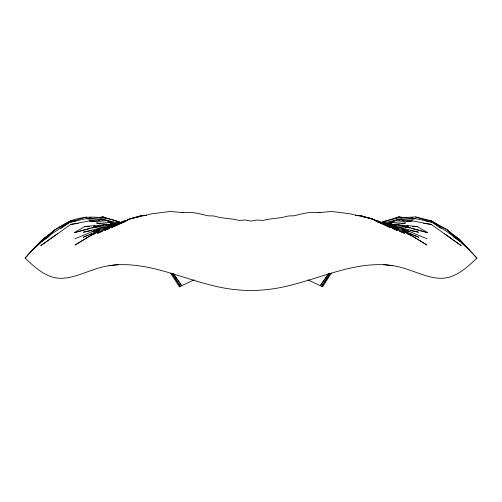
<?xml version="1.0" encoding="UTF-8"?>
<svg xmlns="http://www.w3.org/2000/svg" width="502" height="502" viewBox="0 0 502 502"><rect width="100%" height="100%" fill="white"/><g stroke="black" fill="none" stroke-linecap="round" stroke-linejoin="round"><path stroke-width="0.75" d="M331.389 273.126L322.635 286.843L307.996 279.871M329.971 273.402L321.6 286.517L330.14 273.515M328.308 273.998L320.276 285.789L328.597 273.596M381.507 222.606L382.857 221.846L398.977 217.749L415.568 216.952L431.494 220.861L446.403 229.314L459.23 239.153L476.9 258.11C469.219 265.326 461.382 272.912 451.21 276.52C437.129 281.635 422.922 274.456 409.657 270.145C360.455 251.42 312.784 286.209 264.052 289.836A87.185 62.744 0 0 1 237.948 289.836C189.216 286.209 141.545 251.42 92.343 270.145C79.078 274.456 64.871 281.635 50.79 276.52C40.618 272.912 32.781 265.326 25.1 258.11C37.826 242.999 52.39 229.27 70.506 220.861C86.288 214.906 103.406 216.676 119.143 221.846L120.493 222.606M25.1 258.11L42.77 239.153L46.642 236.605M40.141 243.112L32.705 249.758L55.596 229.314L70.035 222.129L86.432 216.952M42.432 241.067L44.151 239.536M45.864 238.004L55.596 229.314M57.548 233.656L40.8 245.641L70.769 224.413L89.544 220.905L104.403 219.807L119.137 223.095M49.008 236.473L41.365 241.688L54.423 232.062L70.035 222.129L86.451 218.646L103.023 217.749L99.954 218.157M60.478 228.648L70.035 222.129L72.332 221.821M65.342 224.268L66.634 223.415M67.927 222.568L70.506 220.861L73.581 220.478M99.697 230.035L75.112 244.995L99.697 230.035L83.213 237.258L88.22 235.331M90.241 228.498L74.415 232.614L84.775 226.502L104.56 224.77L114.224 225.147M114.469 224.971L97.426 233.298L102.477 231.34M124.546 221.84L111.852 227.481L129.867 218.765L141.156 215.772L146.559 215.496M394.93 218.621L399.184 216.789L401.493 217.077M387.808 224.639L392.853 222.518L412.456 220.905L431.231 224.413L461.2 245.641L444.452 233.656M75.011 238.764L101.68 227.726L112.297 226.251L93.397 227.312L74.415 232.614M127.301 220.472L120.856 223.126L124.483 221.809M390.343 222.769L397.597 219.807L415.549 218.646L431.965 222.129L446.403 229.314L469.295 249.758L461.859 243.112M194.004 279.871L179.365 286.843L170.611 273.126M109.75 228.448L104.755 230.418L122.042 221.633L130.865 218.928M89.651 234.779L91.797 233.957M103.952 229.282L109.674 227.08L92.035 231.485L97.306 230.575M94.608 233.938L90.228 235.614L106.982 227.814L112.184 226.314M137.529 217.084L141.156 215.772L131.599 218.703M386.195 224.714L392.853 222.518L384.588 224.482M384.45 224.074L397.597 219.807L412.456 220.905L407.066 221.689M399.184 216.789L382.857 221.846L385.9 221.388M91.747 228.103L94.012 227.519M95.518 227.124L104.56 224.77L113.006 225.969M110.026 227.255L101.68 227.726L83.483 232.194L91.822 230.474M393.662 225.636L397.44 224.77L417.225 226.502L427.585 232.614L411.759 228.498M382.863 223.095L397.597 219.807L399.893 220.121M127.32 220.547L122.042 221.633L123.567 221.407M107.748 227.186L112.297 226.251M401.751 223.647L405.553 222.944L386.32 225.141M411.006 217.636L412.525 217.41M388.994 225.969L397.44 224.77L408.603 227.312L427.585 232.614M70.769 224.413L78.412 223.365M98.285 220.648L99.816 220.434M102.107 220.121L104.403 219.807L117.55 224.074M382.888 223.152L385.166 222.838M411.753 219.173L415.549 218.646L398.977 217.749L402.046 218.157M73.869 221.62L75.4 221.413M132.93 218.37L129.867 218.765L152.269 213.752L170.228 211.493L183.318 212.591M100.507 217.077L102.816 216.789L119.143 221.846L116.1 221.388M109.116 265.665L118.736 264.51M318.682 212.591L331.772 211.493L349.731 213.752L372.133 218.765L390.148 227.481L377.454 221.84M84.775 226.502L89.406 226.314M93.272 226.164L94.815 226.101M387.776 225.147L397.44 224.77L406.482 227.124M398.764 227.782L400.32 227.726L418.517 232.194L410.178 230.474M319.266 212.61L320.621 212.559L310.851 212.327L303.49 213.469L294.216 215.772L288.223 215.985L281.936 217.567L269.078 219.148L262.747 220.422L256.867 220.008L251 221.106L245.133 220.008L239.253 220.422L232.922 219.148L220.064 217.567L213.777 215.985L207.784 215.772L198.51 213.469L191.149 212.327L181.379 212.559L182.734 212.61M405.49 227.331L408.603 227.312L389.703 226.251L394.252 227.186M96.51 227.331L93.397 227.312L104.56 224.77L108.338 225.636M101.68 227.726L103.236 227.782M407.185 226.101L408.728 226.164M412.594 226.314L417.225 226.502M355.441 215.496L360.844 215.772L372.133 218.765L369.07 218.37M391.974 227.255L400.32 227.726L426.989 238.764M115.68 225.141L96.447 222.944L100.249 223.647M383.264 264.51L392.884 265.665M428.419 220.478L431.494 220.861L434.073 222.568M426.6 221.413L428.131 221.62M429.668 221.821L431.965 222.129L447.577 232.062L460.635 241.688L452.992 236.473M402.184 220.434L403.715 220.648M423.588 223.365L431.231 224.413M90.247 219.173L86.451 218.646L104.403 219.807L111.657 222.769M116.834 222.838L119.112 223.152M389.703 226.251L400.32 227.726M94.934 221.689L89.544 220.905L109.147 222.518L117.412 224.482M378.433 221.407L379.958 221.633L397.245 230.418L392.25 228.448M89.475 217.41L90.994 217.636M404.694 230.575L409.965 231.485L392.326 227.08L398.048 229.282M374.68 220.547L379.958 221.633L371.135 218.928M407.988 227.519L410.253 228.103M389.816 226.314L395.018 227.814L411.772 235.614L426.888 244.995L402.303 230.035L418.787 237.258L413.78 235.331M370.401 218.703L360.844 215.772L364.471 217.084M415.568 216.952L431.965 222.129L441.522 228.648M115.805 224.714L109.147 222.518L114.192 224.639M377.517 221.809L381.143 223.126L374.699 220.472M407.392 233.938L411.772 235.614L402.303 230.035M410.203 233.957L412.349 234.779M399.523 231.34L404.574 233.298L387.531 224.971M102.816 216.789L107.07 218.621M435.366 223.415L436.658 224.268M455.358 236.605L459.23 239.153L476.9 258.11M446.403 229.314L456.136 238.004M457.849 239.536L459.568 241.067M173.403 273.596L181.724 285.789L173.692 273.998M171.86 273.515L180.4 286.517L172.029 273.402"/></g></svg>
